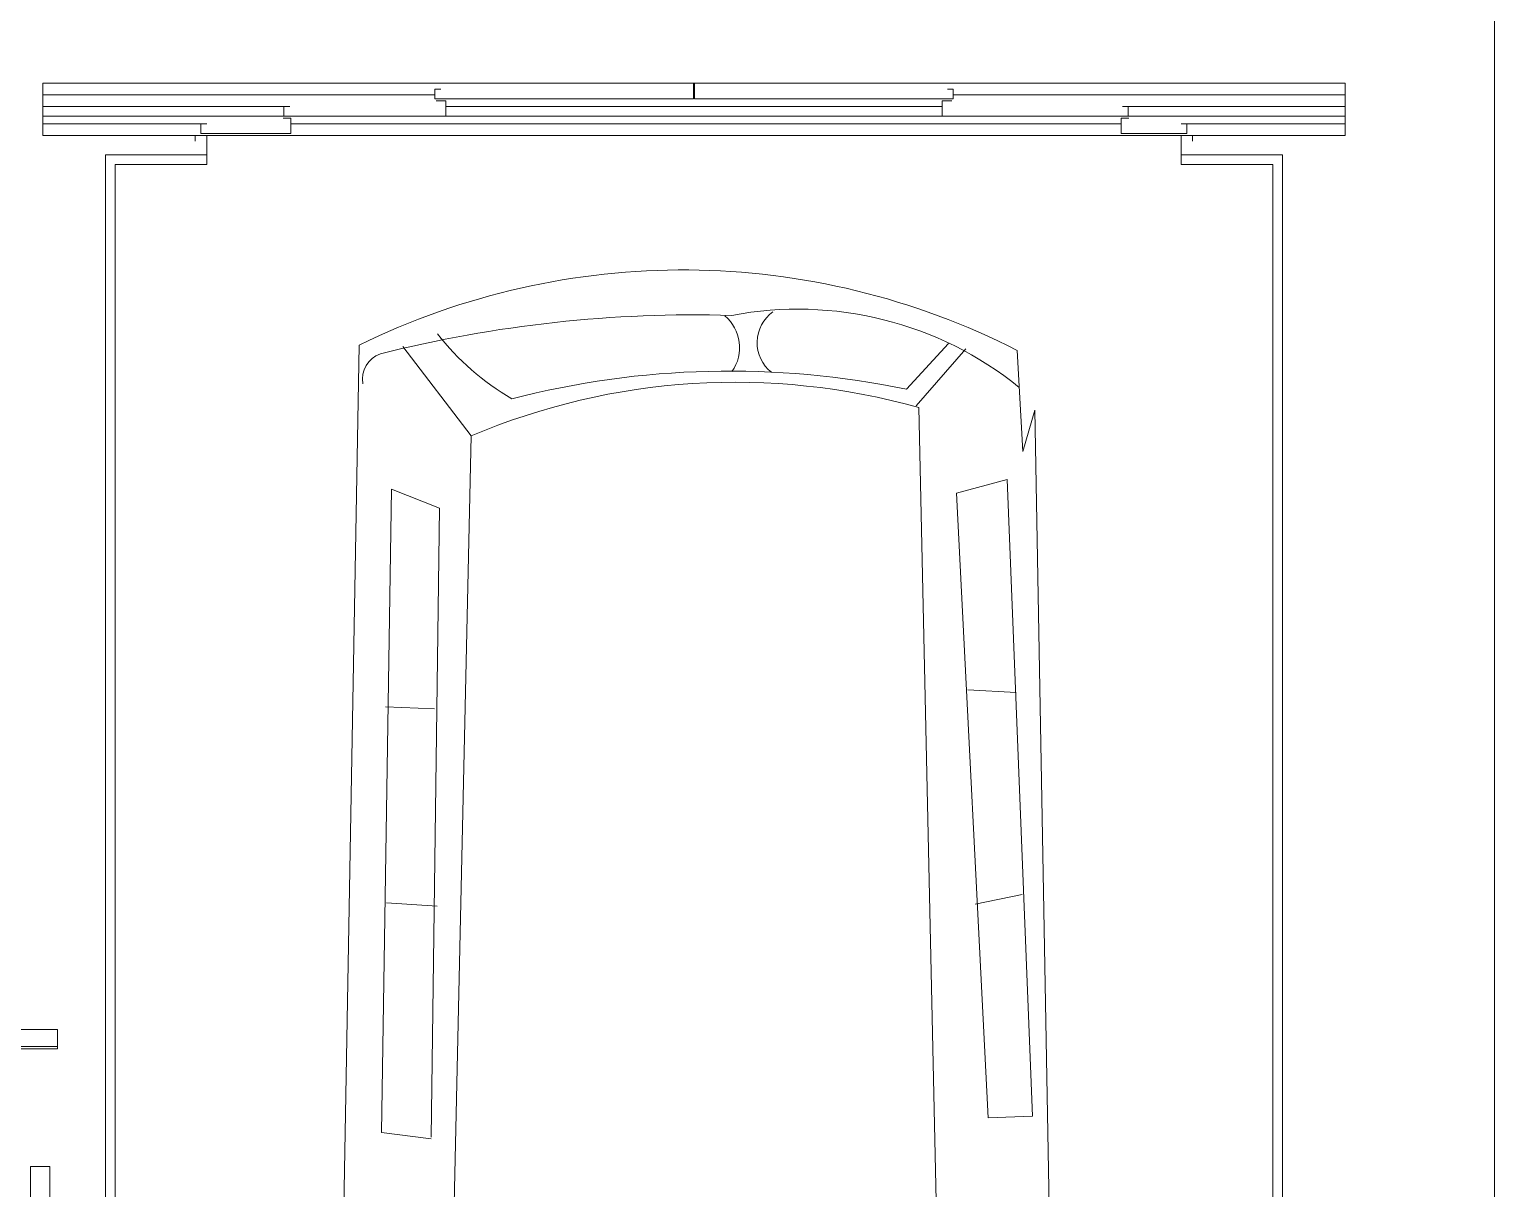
# Model space of a CAD drawing. Extents: x -1439 to 34962, y -872 to 8330.
# Drawn here: x 3701.1 to 4082.3, y 3542.5 to 3843 of the extents above; entities that cross this region are included whole.
import ezdxf
from ezdxf.xclip import XClip

# ---------------------------------------------------------------- set-up
doc = ezdxf.new("R2010")
doc.units = 0
doc.header["$XCLIPFRAME"] = 0
doc.layers.get('0').update_dxf_attribs({"color": 9, "lineweight": 9})
for name, color, linetype, lineweight in [('00', 9, 'Continuous', 9), ('04', 9, 'Continuous', 9), ('06D', 9, 'Continuous', 9)]:
    doc.layers.add(name, color=color, linetype=linetype, lineweight=lineweight)

# ---------------------------------------------------------------- blocks, each defined once
blk = doc.blocks.new('p-araba-caddy')
for points in [[(4.26, 87.51), (96.49, 89.41), (104.41, 102.92), (112.34, 100.13), (105.35, 88.48), (403.12, 88.69), (392.45, 85.45), (418.68, 84.42, -0.236784), (423.23, -86.05), (112.38, -97.42), (113.04, -112.56), (99.21, -96.1), (12.07, -96.13, -0.35315), (-45.78, -38.19), (-47.76, 31.57, -0.418979), (4.26, 87.51, -0.014091)], [(409.1, 84.81, -0.220393), (429.15, 10.65, -0.069309), (420.89, -80.59, -0.369387), (413.22, -85.28, 0.321855)], [(420.8, 66.63), (409.14, 55.57, -0.115145), (408.6, -46.74, 0.095225), (425.84, -65.72, -1.448896)], [(198.7, 59.31), (404.34, 58.71, -0.170159), (399.21, -57.46), (133.8, -68.34)], [(414.2, 20.68, 0.498413), (429.89, 21.34, -5.209749)], [(414.6, 10.43, -0.389225), (429.11, 8.84, 0.453338)]]:
    blk.add_lwpolyline(points, format="xyb")
for points in [[(220.11, 84.66), (385.27, 81.17), (382, 68.06), (219.94, 73.15), (220.11, 84.66)], [(277.68, 83.09), (275.35, 70.89)], [(330.01, 82.53), (330.93, 69.98)], [(404.84, 57.96), (419.34, 71.17)], [(399.21, -57.46), (422.7, -74.75)], [(217.67, -71.23), (380.57, -66), (385.81, -78.37), (219.1, -84.08), (217.19, -71.23)], [(277.5, -68.54), (278.55, -81.67)], [(328.6, -68.26), (329.42, -80.94)]]:
    blk.add_lwpolyline(points)
blk = doc.blocks.new('p- caddy')
at = {"rotation": 268.9244510197643}
blk.add_blockref('p-araba-caddy', (10.6, 442.15), dxfattribs=at)
blk = doc.blocks.new('asansr-acilmayan')
at = {"layer": '06D'}
for p, q in [((1593.7, 25263.7), (1593.7, 25277.2)), ((1931.2, 25277.2), (1593.7, 25277.2)), ((1695.35, 25274.2), (1593.7, 25274.2)), ((1931.2, 25274.2), (1829.65, 25274.2)), ((1931.2, 25277.2), (1931.2, 25263.7)), ((1656.2, 25271.2), (1593.7, 25271.2)), ((1826.8, 25271.2), (1698.2, 25271.2)), ((1931.2, 25271.2), (1875, 25271.2)), ((1656.2, 25268.7), (1593.7, 25268.7)), ((1634.7, 25266.7), (1593.7, 25266.7)), ((1873.2, 25266.7), (1658, 25266.7)), ((1826.8, 25268.7), (1698.2, 25268.7)), ((1931.2, 25268.7), (1875, 25268.7)), ((1931.2, 25266.7), (1890.2, 25266.7)), ((1931.2, 25263.7), (1593.7, 25263.7)), ((1610, 25258.7), (1610, 24624.2)), ((1636.2, 25258.7), (1610, 25258.7)), ((1636.2, 25258.7), (1636.2, 25256.2)), ((1888.7, 25258.7), (1888.7, 25256.2)), ((1888.7, 25258.7), (1915, 25258.7)), ((1915, 24624.2), (1915, 25258.7)), ((1612.5, 25256.2), (1612.5, 24626.7)), ((1636.2, 25256.2), (1612.5, 25256.2)), ((1888.7, 25256.2), (1912.5, 25256.2)), ((1912.5, 24626.7), (1912.5, 25256.2)), ((1570, 25031.95), (1597.5, 25031.95)), ((1597.5, 25031.95), (1597.5, 25026.95)), ((1570, 25027.55), (1597.5, 25027.55)), ((1570, 25026.95), (1597.5, 25026.95)), ((1590.5, 24944.45), (1590.5, 24996.45)), ((1590.5, 24996.45), (1595.5, 24996.45)), ((1595.5, 24944.45), (1595.5, 24996.45))]:
    blk.add_line(p, q, dxfattribs=at)
for points in [[(1760.85, 25277.2), (1762.35, 25277.2), (1762.35, 25273.2), (1695.35, 25273.2), (1695.35, 25275.7), (1696.85, 25275.7)], [(1764.15, 25277.2), (1762.65, 25277.2), (1762.65, 25273.2), (1829.65, 25273.2), (1829.65, 25275.7), (1828.15, 25275.7)], [(1695.7, 25272.7), (1698.2, 25272.7), (1698.2, 25268.7), (1656.2, 25268.7), (1656.2, 25271.2), (1657.7, 25271.2)], [(1829.3, 25272.7), (1826.8, 25272.7), (1826.8, 25268.7), (1875, 25268.7), (1875, 25271.2), (1873.5, 25271.2)], [(1656, 25268.2), (1658, 25268.2), (1658, 25264.2), (1634.7, 25264.2), (1634.7, 25266.7), (1636.2, 25266.7)], [(1875.2, 25268.2), (1873.2, 25268.2), (1873.2, 25264.2), (1890.2, 25264.2), (1890.2, 25266.7), (1888.7, 25266.7)], [(1633.2, 25262.2), (1633.2, 25263.7), (1636.2, 25263.7), (1636.2, 25258.7)], [(1891.7, 25262.2), (1891.7, 25263.7), (1888.7, 25263.7), (1888.7, 25258.7)]]:
    blk.add_lwpolyline(points, dxfattribs=at)

msp = doc.modelspace()

# ---------------------------------------------------------------- linework, layer by layer
at = {"layer": '00'}
msp.add_lwpolyline([(4080.77, 3347.5), (4080.77, 3872.5), (4044.04, 3872.5), (4044.04, 3892.5), (4173.34, 3892.5)], dxfattribs=at)

# ---------------------------------------------------------------- block references
msp.add_blockref('asansr-acilmayan', (2110.84, -21448.2))
at = {"layer": '04'}
ref = msp.add_blockref('p- caddy', (3869.91, 3781.72), dxfattribs=dict(at, xscale=-1, rotation=180))
XClip(ref).set_block_clipping_path([(-103.3147364369, -3.0291583687), (112.6871295991, 503.2721170996)])

doc.saveas('drawing.dxf')
